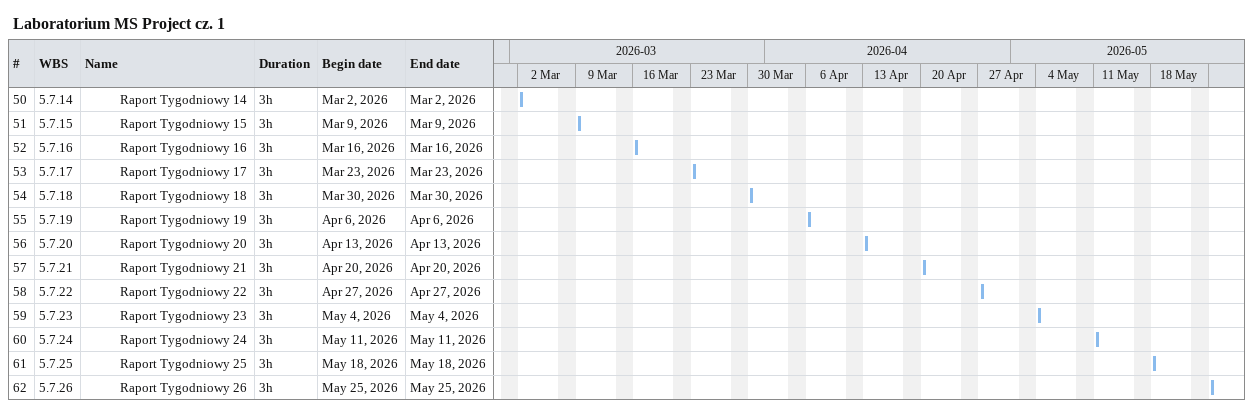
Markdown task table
Laboratorium MS Project cz. 1

| ID | WBS | Task | Duration | Start | Finish |
|---|---|---|---|---|---|
| 50 | 5.7.14 | Raport Tygodniowy 14 | 3h | 2026-03-02 | 2026-03-02 |
| 51 | 5.7.15 | Raport Tygodniowy 15 | 3h | 2026-03-09 | 2026-03-09 |
| 52 | 5.7.16 | Raport Tygodniowy 16 | 3h | 2026-03-16 | 2026-03-16 |
| 53 | 5.7.17 | Raport Tygodniowy 17 | 3h | 2026-03-23 | 2026-03-23 |
| 54 | 5.7.18 | Raport Tygodniowy 18 | 3h | 2026-03-30 | 2026-03-30 |
| 55 | 5.7.19 | Raport Tygodniowy 19 | 3h | 2026-04-06 | 2026-04-06 |
| 56 | 5.7.20 | Raport Tygodniowy 20 | 3h | 2026-04-13 | 2026-04-13 |
| 57 | 5.7.21 | Raport Tygodniowy 21 | 3h | 2026-04-20 | 2026-04-20 |
| 58 | 5.7.22 | Raport Tygodniowy 22 | 3h | 2026-04-27 | 2026-04-27 |
| 59 | 5.7.23 | Raport Tygodniowy 23 | 3h | 2026-05-04 | 2026-05-04 |
| 60 | 5.7.24 | Raport Tygodniowy 24 | 3h | 2026-05-11 | 2026-05-11 |
| 61 | 5.7.25 | Raport Tygodniowy 25 | 3h | 2026-05-18 | 2026-05-18 |
| 62 | 5.7.26 | Raport Tygodniowy 26 | 3h | 2026-05-25 | 2026-05-25 |
